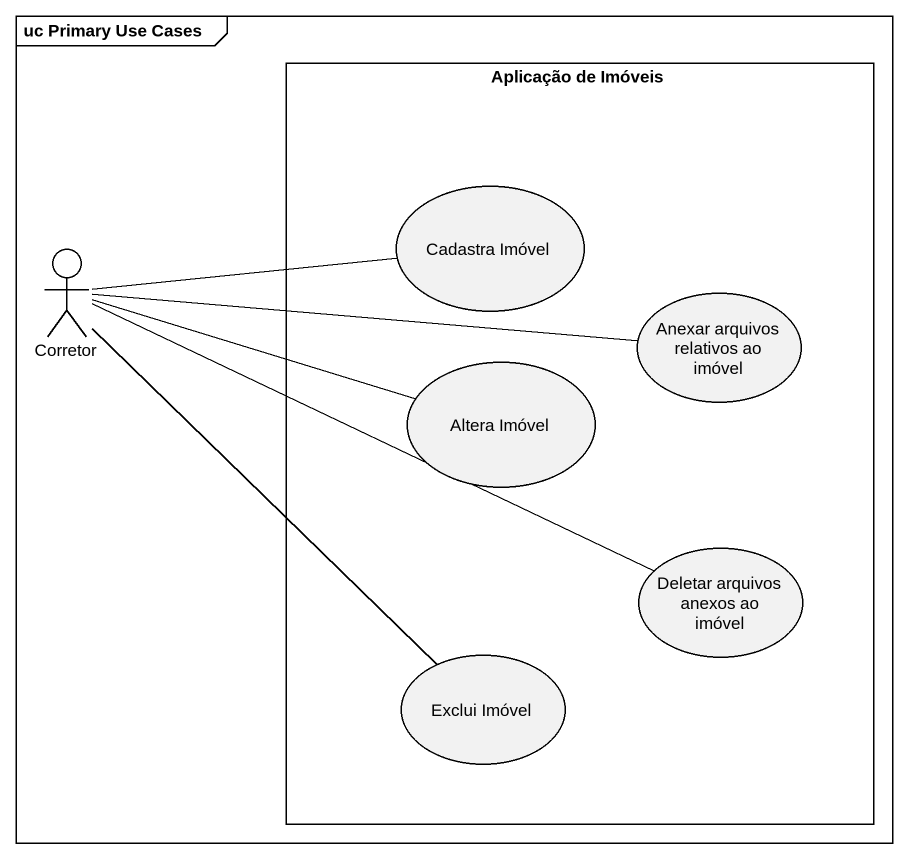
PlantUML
@startuml
mainframe uc Primary Use Cases
rectangle "Aplicação de Imóveis" as Aplicação_de_Imóveis {
  usecase "Cadastra Imóvel" as Cadastra_Imóvel
  usecase "Anexar arquivos relativos ao imóvel" as Anexar_arquivos_relativos
  usecase "Altera Imóvel" as Altera_Imóvel
  usecase "Deletar arquivos anexos ao imóvel" as Deletar_arquivos_anexos_ao
  usecase "Exclui Imóvel" as Exclui_Imóvel
}
actor Corretor
Corretor -right- Cadastra_Imóvel
Corretor -right- Anexar_arquivos_relativos
Corretor -right- Altera_Imóvel
Corretor -right- Deletar_arquivos_anexos_ao
Corretor -- Exclui_Imóvel
@enduml
